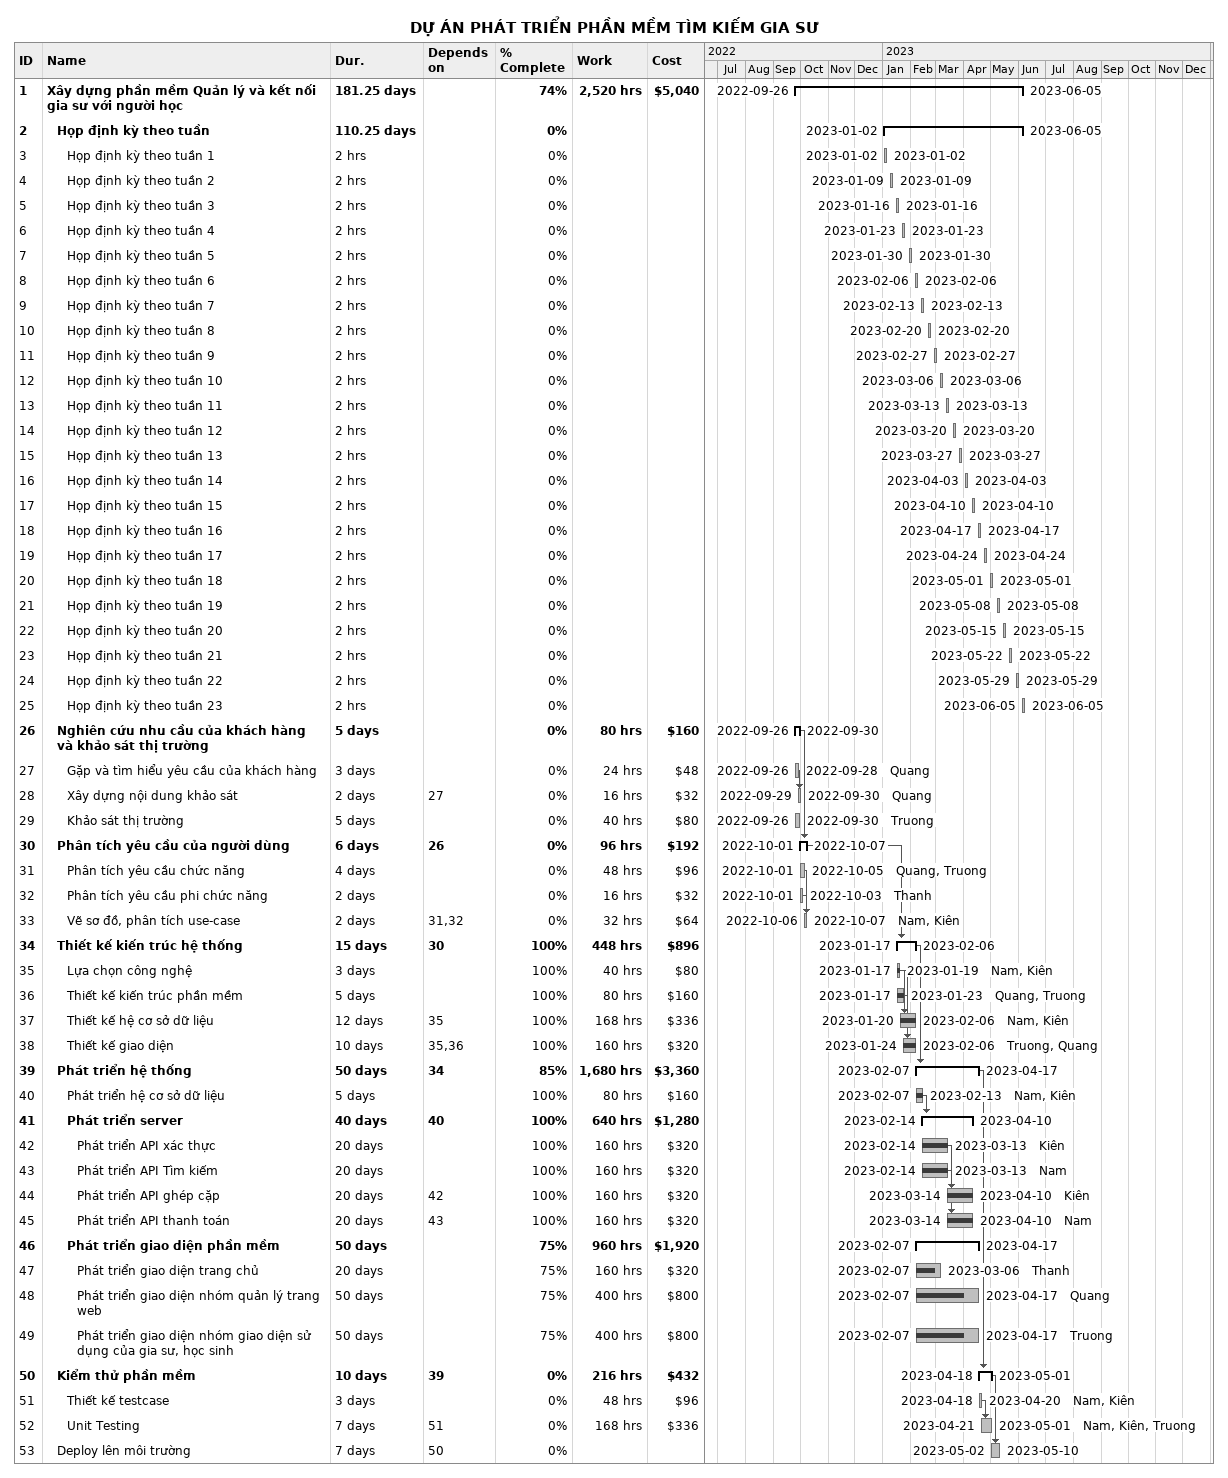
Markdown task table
DỰ ÁN PHÁT TRIỂN PHẦN MỀM TÌM KIẾM GIA SƯ

| ID | Level | Task | Duration | Start | Finish | Predecessors | Resources | % complete | Work (h) | Cost ($) |
|---|---|---|---|---|---|---|---|---|---|---|
| 1 | 1 | **Xây dựng phần mềm Quản lý và kết nối gia sư với người học** | 181.25d | 2022-09-26 | 2023-06-05 |  |  | 74 | 2520 | 5040 |
| 2 | 2 | **Họp định kỳ theo tuần** | 110.25d | 2023-01-02 | 2023-06-05 |  |  | 0 |  |  |
| 3 | 3 | Họp định kỳ theo tuần 1 | 2h | 2023-01-02 | 2023-01-02 |  |  | 0 |  |  |
| 4 | 3 | Họp định kỳ theo tuần 2 | 2h | 2023-01-09 | 2023-01-09 |  |  | 0 |  |  |
| 5 | 3 | Họp định kỳ theo tuần 3 | 2h | 2023-01-16 | 2023-01-16 |  |  | 0 |  |  |
| 6 | 3 | Họp định kỳ theo tuần 4 | 2h | 2023-01-23 | 2023-01-23 |  |  | 0 |  |  |
| 7 | 3 | Họp định kỳ theo tuần 5 | 2h | 2023-01-30 | 2023-01-30 |  |  | 0 |  |  |
| 8 | 3 | Họp định kỳ theo tuần 6 | 2h | 2023-02-06 | 2023-02-06 |  |  | 0 |  |  |
| 9 | 3 | Họp định kỳ theo tuần 7 | 2h | 2023-02-13 | 2023-02-13 |  |  | 0 |  |  |
| 10 | 3 | Họp định kỳ theo tuần 8 | 2h | 2023-02-20 | 2023-02-20 |  |  | 0 |  |  |
| 11 | 3 | Họp định kỳ theo tuần 9 | 2h | 2023-02-27 | 2023-02-27 |  |  | 0 |  |  |
| 12 | 3 | Họp định kỳ theo tuần 10 | 2h | 2023-03-06 | 2023-03-06 |  |  | 0 |  |  |
| 13 | 3 | Họp định kỳ theo tuần 11 | 2h | 2023-03-13 | 2023-03-13 |  |  | 0 |  |  |
| 14 | 3 | Họp định kỳ theo tuần 12 | 2h | 2023-03-20 | 2023-03-20 |  |  | 0 |  |  |
| 15 | 3 | Họp định kỳ theo tuần 13 | 2h | 2023-03-27 | 2023-03-27 |  |  | 0 |  |  |
| 16 | 3 | Họp định kỳ theo tuần 14 | 2h | 2023-04-03 | 2023-04-03 |  |  | 0 |  |  |
| 17 | 3 | Họp định kỳ theo tuần 15 | 2h | 2023-04-10 | 2023-04-10 |  |  | 0 |  |  |
| 18 | 3 | Họp định kỳ theo tuần 16 | 2h | 2023-04-17 | 2023-04-17 |  |  | 0 |  |  |
| 19 | 3 | Họp định kỳ theo tuần 17 | 2h | 2023-04-24 | 2023-04-24 |  |  | 0 |  |  |
| 20 | 3 | Họp định kỳ theo tuần 18 | 2h | 2023-05-01 | 2023-05-01 |  |  | 0 |  |  |
| 21 | 3 | Họp định kỳ theo tuần 19 | 2h | 2023-05-08 | 2023-05-08 |  |  | 0 |  |  |
| 22 | 3 | Họp định kỳ theo tuần 20 | 2h | 2023-05-15 | 2023-05-15 |  |  | 0 |  |  |
| 23 | 3 | Họp định kỳ theo tuần 21 | 2h | 2023-05-22 | 2023-05-22 |  |  | 0 |  |  |
| 24 | 3 | Họp định kỳ theo tuần 22 | 2h | 2023-05-29 | 2023-05-29 |  |  | 0 |  |  |
| 25 | 3 | Họp định kỳ theo tuần 23 | 2h | 2023-06-05 | 2023-06-05 |  |  | 0 |  |  |
| 26 | 2 | **Nghiên cứu nhu cầu của khách hàng và khảo sát thị trường** | 5d | 2022-09-26 | 2022-09-30 |  |  | 0 | 80 | 160 |
| 27 | 3 | Gặp và tìm hiểu yêu cầu của khách hàng | 3d | 2022-09-26 | 2022-09-28 |  | Quang | 0 | 24 | 48 |
| 28 | 3 | Xây dựng nội dung khảo sát | 2d | 2022-09-29 | 2022-09-30 | 27 | Quang | 0 | 16 | 32 |
| 29 | 3 | Khảo sát thị trường | 5d | 2022-09-26 | 2022-09-30 |  | Truong | 0 | 40 | 80 |
| 30 | 2 | **Phân tích yêu cầu của người dùng** | 6d | 2022-10-01 | 2022-10-07 | 26 |  | 0 | 96 | 192 |
| 31 | 3 | Phân tích yêu cầu chức năng | 4d | 2022-10-01 | 2022-10-05 |  | Quang, Truong | 0 | 48 | 96 |
| 32 | 3 | Phân tích yêu cầu phi chức năng | 2d | 2022-10-01 | 2022-10-03 |  | Thanh | 0 | 16 | 32 |
| 33 | 3 | Vẽ sơ đồ, phân tích use-case | 2d | 2022-10-06 | 2022-10-07 | 31, 32 | Nam, Kiên | 0 | 32 | 64 |
| 34 | 2 | **Thiết kế kiến trúc hệ thống** | 15d | 2023-01-17 | 2023-02-06 | 30 |  | 100 | 448 | 896 |
| 35 | 3 | Lựa chọn công nghệ | 3d | 2023-01-17 | 2023-01-19 |  | Nam, Kiên | 100 | 40 | 80 |
| 36 | 3 | Thiết kế kiến trúc phần mềm | 5d | 2023-01-17 | 2023-01-23 |  | Quang, Truong | 100 | 80 | 160 |
| 37 | 3 | Thiết kế hệ cơ sở dữ liệu | 12d | 2023-01-20 | 2023-02-06 | 35 | Nam, Kiên | 100 | 168 | 336 |
| 38 | 3 | Thiết kế giao diện | 10d | 2023-01-24 | 2023-02-06 | 35, 36 | Truong, Quang | 100 | 160 | 320 |
| 39 | 2 | **Phát triển hệ thống** | 50d | 2023-02-07 | 2023-04-17 | 34 |  | 85 | 1680 | 3360 |
| 40 | 3 | Phát triển hệ cơ sở dữ liệu | 5d | 2023-02-07 | 2023-02-13 |  | Nam, Kiên | 100 | 80 | 160 |
| 41 | 3 | **Phát triển server** | 40d | 2023-02-14 | 2023-04-10 | 40 |  | 100 | 640 | 1280 |
| 42 | 4 | Phát triển API xác thực | 20d | 2023-02-14 | 2023-03-13 |  | Kiên | 100 | 160 | 320 |
| 43 | 4 | Phát triển API Tìm kiếm | 20d | 2023-02-14 | 2023-03-13 |  | Nam | 100 | 160 | 320 |
| 44 | 4 | Phát triển API ghép cặp | 20d | 2023-03-14 | 2023-04-10 | 42 | Kiên | 100 | 160 | 320 |
| 45 | 4 | Phát triển API thanh toán | 20d | 2023-03-14 | 2023-04-10 | 43 | Nam | 100 | 160 | 320 |
| 46 | 3 | **Phát triển giao diện phần mềm** | 50d | 2023-02-07 | 2023-04-17 |  |  | 75 | 960 | 1920 |
| 47 | 4 | Phát triển giao diện trang chủ | 20d | 2023-02-07 | 2023-03-06 |  | Thanh | 75 | 160 | 320 |
| 48 | 4 | Phát triển giao diện nhóm quản lý trang web | 50d | 2023-02-07 | 2023-04-17 |  | Quang | 75 | 400 | 800 |
| 49 | 4 | Phát triển giao diện nhóm giao diện sử dụng của gia sư, học sinh | 50d | 2023-02-07 | 2023-04-17 |  | Truong | 75 | 400 | 800 |
| 50 | 2 | **Kiểm thử phần mềm** | 10d | 2023-04-18 | 2023-05-01 | 39 |  | 0 | 216 | 432 |
| 51 | 3 | Thiết kế testcase | 3d | 2023-04-18 | 2023-04-20 |  | Nam, Kiên | 0 | 48 | 96 |
| 52 | 3 | Unit Testing | 7d | 2023-04-21 | 2023-05-01 | 51 | Nam, Kiên, Truong | 0 | 168 | 336 |
| 53 | 2 | Deploy lên môi trường | 7d | 2023-05-02 | 2023-05-10 | 50 |  | 0 |  |  |
